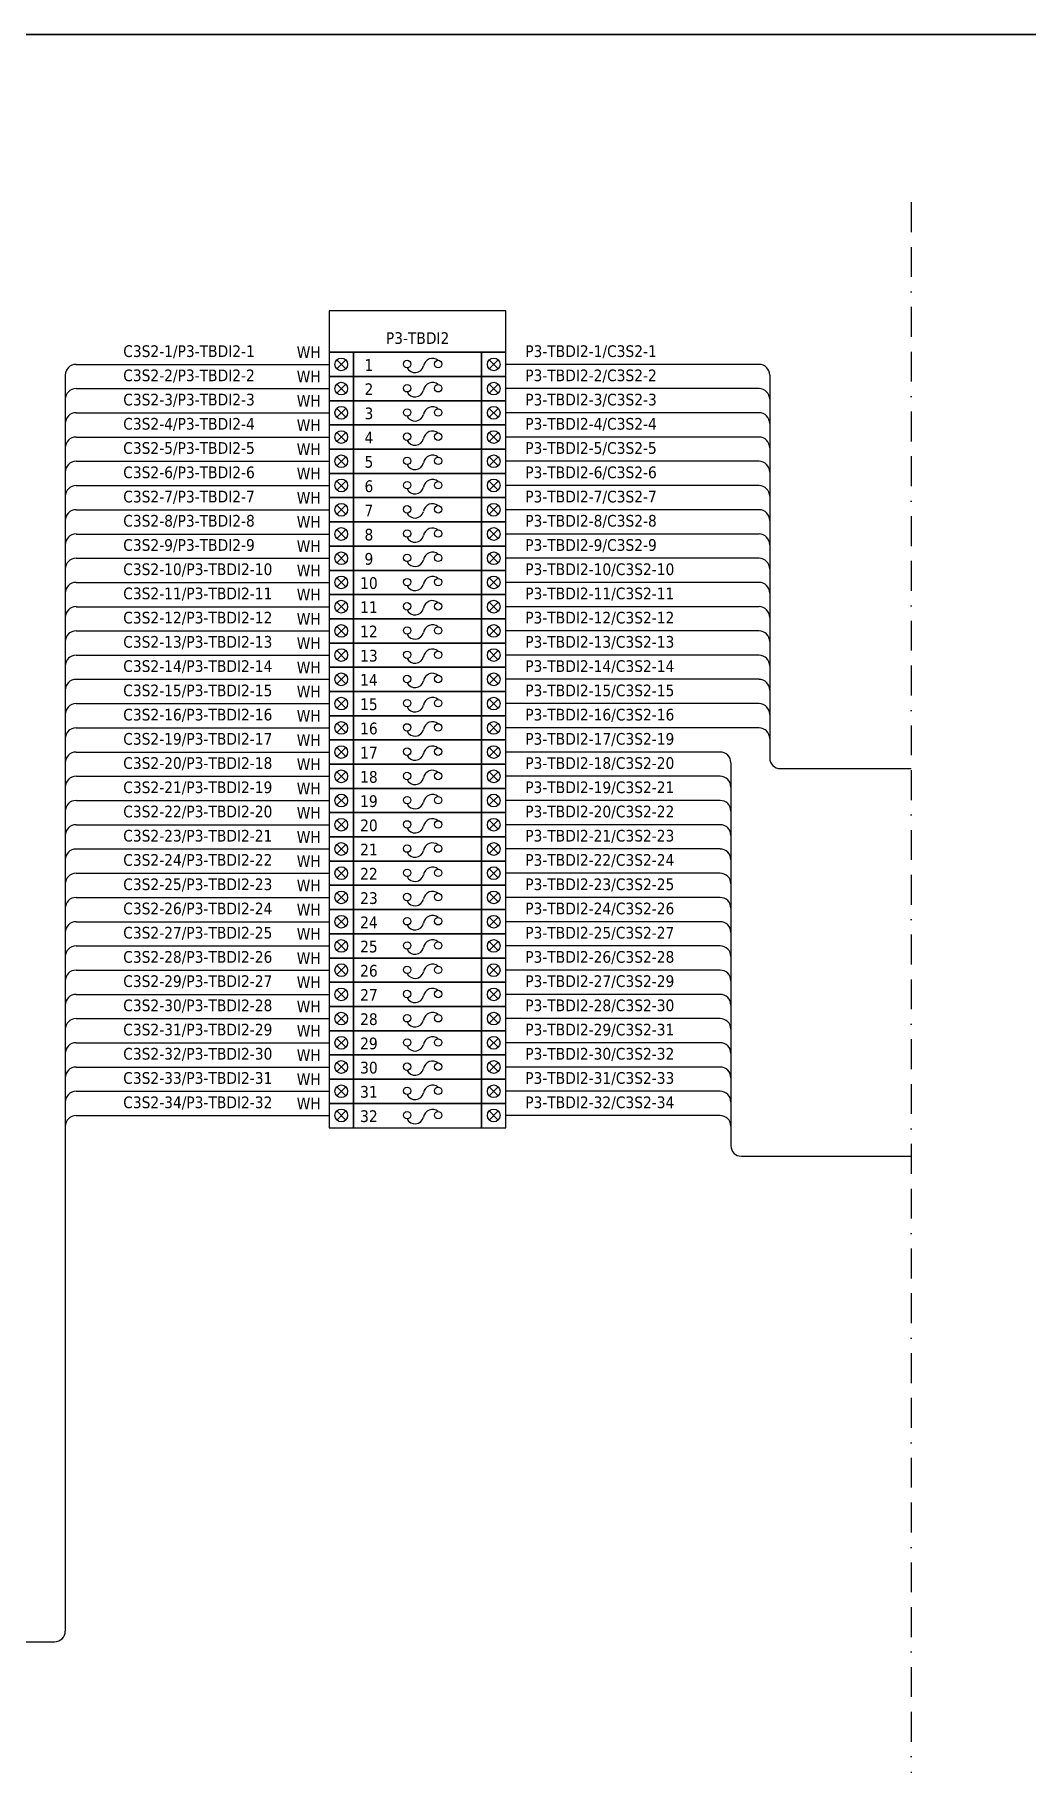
# Model space of a CAD drawing. Header units: millimetres. Extents: x 0 to 62600, y 0 to 14837.
# Drawn here: x 9759 to 10604, y 7241 to 8713 of the extents above; entities that cross this region are included whole.
import ezdxf
from ezdxf.enums import TextEntityAlignment as Align

# ---------------------------------------------------------------- set-up
doc = ezdxf.new("R2010")
doc.units = ezdxf.units.MM
doc.linetypes.add('BORDERX2', pattern=[88.9, 25.4, -12.7, 25.4, -12.7, 0, -12.7])
doc.layers.add('HELPPOINT', color=7, linetype='Continuous')
doc.layers.add('x01001-FrameArea', color=2, linetype='BORDERX2')
doc.layers.add('IE-WIRE', color=7, linetype='Continuous', lineweight=25)
doc.layers.add('power', color=7, linetype='Continuous', lineweight=25)
doc.styles.add('Tahoma', font='')
doc.styles.get('Tahoma').set_extended_font_data('Tahoma')

msp = doc.modelspace()

# ---------------------------------------------------------------- linework, layer by layer
at = {"color": 1, "ltscale": 25.4}
for p, q in [((10023.8, 8436), (10016.2, 8428.3)), ((10016.2, 8436), (10023.8, 8428.3)), ((10145.9, 8436), (10153.6, 8428.3)), ((10153.6, 8436), (10145.9, 8428.3)), ((10023.8, 8415.3), (10016.2, 8407.7)), ((10016.2, 8415.3), (10023.8, 8407.7)), ((10145.9, 8415.3), (10153.6, 8407.7)), ((10153.6, 8415.3), (10145.9, 8407.7)), ((10023.8, 8394.7), (10016.2, 8387.1)), ((10016.2, 8394.7), (10023.8, 8387.1)), ((10145.9, 8394.7), (10153.6, 8387.1)), ((10153.6, 8394.7), (10145.9, 8387.1)), ((10023.8, 8374.1), (10016.2, 8366.4)), ((10016.2, 8374.1), (10023.8, 8366.4)), ((10145.9, 8374.1), (10153.6, 8366.4)), ((10153.6, 8374.1), (10145.9, 8366.4)), ((10023.8, 8353.5), (10016.2, 8345.8)), ((10016.2, 8353.5), (10023.8, 8345.8)), ((10145.9, 8353.5), (10153.6, 8345.8)), ((10153.6, 8353.5), (10145.9, 8345.8)), ((10023.8, 8332.9), (10016.2, 8325.2)), ((10016.2, 8332.9), (10023.8, 8325.2)), ((10145.9, 8332.9), (10153.6, 8325.2)), ((10153.6, 8332.9), (10145.9, 8325.2)), ((10023.8, 8312.3), (10016.2, 8304.6)), ((10016.2, 8312.3), (10023.8, 8304.6)), ((10145.9, 8312.3), (10153.6, 8304.6)), ((10153.6, 8312.3), (10145.9, 8304.6)), ((10023.8, 8291.7), (10016.2, 8284)), ((10016.2, 8291.7), (10023.8, 8284)), ((10145.9, 8291.7), (10153.6, 8284)), ((10153.6, 8291.7), (10145.9, 8284)), ((10023.8, 8271.1), (10016.2, 8263.4)), ((10016.2, 8271.1), (10023.8, 8263.4)), ((10145.9, 8271.1), (10153.6, 8263.4)), ((10153.6, 8271.1), (10145.9, 8263.4)), ((10023.8, 8250.4), (10016.2, 8242.8)), ((10016.2, 8250.4), (10023.8, 8242.8)), ((10145.9, 8250.4), (10153.6, 8242.8)), ((10153.6, 8250.4), (10145.9, 8242.8)), ((10023.8, 8229.8), (10016.2, 8222.2)), ((10016.2, 8229.8), (10023.8, 8222.2)), ((10145.9, 8229.8), (10153.6, 8222.2)), ((10153.6, 8229.8), (10145.9, 8222.2)), ((10023.8, 8209.2), (10016.2, 8201.6)), ((10016.2, 8209.2), (10023.8, 8201.6)), ((10145.9, 8209.2), (10153.6, 8201.6)), ((10153.6, 8209.2), (10145.9, 8201.6)), ((10023.8, 8188.6), (10016.2, 8180.9)), ((10016.2, 8188.6), (10023.8, 8180.9)), ((10145.9, 8188.6), (10153.6, 8180.9)), ((10153.6, 8188.6), (10145.9, 8180.9)), ((10023.8, 8168), (10016.2, 8160.3)), ((10016.2, 8168), (10023.8, 8160.3)), ((10145.9, 8168), (10153.6, 8160.3)), ((10153.6, 8168), (10145.9, 8160.3)), ((10023.8, 8147.4), (10016.2, 8139.7)), ((10016.2, 8147.4), (10023.8, 8139.7)), ((10145.9, 8147.4), (10153.6, 8139.7)), ((10153.6, 8147.4), (10145.9, 8139.7)), ((10023.8, 8126.8), (10016.2, 8119.1)), ((10016.2, 8126.8), (10023.8, 8119.1)), ((10145.9, 8126.8), (10153.6, 8119.1)), ((10153.6, 8126.8), (10145.9, 8119.1)), ((10023.8, 8106.2), (10016.2, 8098.5)), ((10016.2, 8106.2), (10023.8, 8098.5)), ((10145.9, 8106.2), (10153.6, 8098.5)), ((10153.6, 8106.2), (10145.9, 8098.5)), ((10023.8, 8085.6), (10016.2, 8077.9)), ((10016.2, 8085.6), (10023.8, 8077.9)), ((10145.9, 8085.6), (10153.6, 8077.9)), ((10153.6, 8085.6), (10145.9, 8077.9)), ((10023.8, 8064.9), (10016.2, 8057.3)), ((10016.2, 8064.9), (10023.8, 8057.3)), ((10145.9, 8064.9), (10153.6, 8057.3)), ((10153.6, 8064.9), (10145.9, 8057.3)), ((10023.8, 8044.3), (10016.2, 8036.7)), ((10016.2, 8044.3), (10023.8, 8036.7)), ((10145.9, 8044.3), (10153.6, 8036.7)), ((10153.6, 8044.3), (10145.9, 8036.7)), ((10023.8, 8023.7), (10016.2, 8016)), ((10016.2, 8023.7), (10023.8, 8016)), ((10145.9, 8023.7), (10153.6, 8016)), ((10153.6, 8023.7), (10145.9, 8016)), ((10023.8, 8003.1), (10016.2, 7995.4)), ((10016.2, 8003.1), (10023.8, 7995.4)), ((10145.9, 8003.1), (10153.6, 7995.4)), ((10153.6, 8003.1), (10145.9, 7995.4)), ((10023.8, 7982.5), (10016.2, 7974.8)), ((10016.2, 7982.5), (10023.8, 7974.8)), ((10145.9, 7982.5), (10153.6, 7974.8)), ((10153.6, 7982.5), (10145.9, 7974.8)), ((10023.8, 7961.9), (10016.2, 7954.2)), ((10016.2, 7961.9), (10023.8, 7954.2)), ((10145.9, 7961.9), (10153.6, 7954.2)), ((10153.6, 7961.9), (10145.9, 7954.2)), ((10023.8, 7941.3), (10016.2, 7933.6)), ((10016.2, 7941.3), (10023.8, 7933.6)), ((10145.9, 7941.3), (10153.6, 7933.6)), ((10153.6, 7941.3), (10145.9, 7933.6)), ((10023.8, 7920.7), (10016.2, 7913)), ((10016.2, 7920.7), (10023.8, 7913)), ((10145.9, 7920.7), (10153.6, 7913)), ((10153.6, 7920.7), (10145.9, 7913)), ((10023.8, 7900), (10016.2, 7892.4)), ((10016.2, 7900), (10023.8, 7892.4)), ((10145.9, 7900), (10153.6, 7892.4)), ((10153.6, 7900), (10145.9, 7892.4)), ((10023.8, 7879.4), (10016.2, 7871.8)), ((10016.2, 7879.4), (10023.8, 7871.8)), ((10145.9, 7879.4), (10153.6, 7871.8)), ((10153.6, 7879.4), (10145.9, 7871.8)), ((10023.8, 7858.8), (10016.2, 7851.2)), ((10016.2, 7858.8), (10023.8, 7851.2)), ((10145.9, 7858.8), (10153.6, 7851.2)), ((10153.6, 7858.8), (10145.9, 7851.2)), ((10023.8, 7838.2), (10016.2, 7830.5)), ((10016.2, 7838.2), (10023.8, 7830.5)), ((10145.9, 7838.2), (10153.6, 7830.5)), ((10153.6, 7838.2), (10145.9, 7830.5)), ((10023.8, 7817.6), (10016.2, 7809.9)), ((10016.2, 7817.6), (10023.8, 7809.9)), ((10145.9, 7817.6), (10153.6, 7809.9)), ((10153.6, 7817.6), (10145.9, 7809.9)), ((10023.8, 7797), (10016.2, 7789.3)), ((10016.2, 7797), (10023.8, 7789.3)), ((10145.9, 7797), (10153.6, 7789.3)), ((10153.6, 7797), (10145.9, 7789.3))]:
    msp.add_line(p, q, dxfattribs=at)
at = {"color": 4, "ltscale": 25.4}
msp.add_lwpolyline([(10009.7, 8442.4), (10160, 8442.4), (10160, 8477.6), (10009.7, 8477.6)], close=True, dxfattribs=at)
at = {"color": 1, "ltscale": 25.4}
for points in [[(10009.7, 8421.8), (10030.3, 8421.8), (10030.3, 8442.4), (10009.7, 8442.4)], [(10030.3, 8421.8), (10139.4, 8421.8), (10139.4, 8442.4), (10030.3, 8442.4)], [(10139.4, 8421.8), (10160, 8421.8), (10160, 8442.4), (10139.4, 8442.4)], [(10009.7, 8401.2), (10030.3, 8401.2), (10030.3, 8421.8), (10009.7, 8421.8)], [(10030.3, 8401.2), (10139.4, 8401.2), (10139.4, 8421.8), (10030.3, 8421.8)], [(10139.4, 8401.2), (10160, 8401.2), (10160, 8421.8), (10139.4, 8421.8)], [(10009.7, 8380.6), (10030.3, 8380.6), (10030.3, 8401.2), (10009.7, 8401.2)], [(10030.3, 8380.6), (10139.4, 8380.6), (10139.4, 8401.2), (10030.3, 8401.2)], [(10139.4, 8380.6), (10160, 8380.6), (10160, 8401.2), (10139.4, 8401.2)], [(10009.7, 8360), (10030.3, 8360), (10030.3, 8380.6), (10009.7, 8380.6)], [(10030.3, 8360), (10139.4, 8360), (10139.4, 8380.6), (10030.3, 8380.6)], [(10139.4, 8360), (10160, 8360), (10160, 8380.6), (10139.4, 8380.6)], [(10009.7, 8339.4), (10030.3, 8339.4), (10030.3, 8360), (10009.7, 8360)], [(10030.3, 8339.4), (10139.4, 8339.4), (10139.4, 8360), (10030.3, 8360)], [(10139.4, 8339.4), (10160, 8339.4), (10160, 8360), (10139.4, 8360)], [(10009.7, 8318.8), (10030.3, 8318.8), (10030.3, 8339.4), (10009.7, 8339.4)], [(10030.3, 8318.8), (10139.4, 8318.8), (10139.4, 8339.4), (10030.3, 8339.4)], [(10139.4, 8318.8), (10160, 8318.8), (10160, 8339.4), (10139.4, 8339.4)], [(10009.7, 8298.1), (10030.3, 8298.1), (10030.3, 8318.8), (10009.7, 8318.8)], [(10030.3, 8298.1), (10139.4, 8298.1), (10139.4, 8318.8), (10030.3, 8318.8)], [(10139.4, 8298.1), (10160, 8298.1), (10160, 8318.8), (10139.4, 8318.8)], [(10009.7, 8277.5), (10030.3, 8277.5), (10030.3, 8298.1), (10009.7, 8298.1)], [(10030.3, 8277.5), (10139.4, 8277.5), (10139.4, 8298.1), (10030.3, 8298.1)], [(10139.4, 8277.5), (10160, 8277.5), (10160, 8298.1), (10139.4, 8298.1)], [(10009.7, 8256.9), (10030.3, 8256.9), (10030.3, 8277.5), (10009.7, 8277.5)], [(10030.3, 8256.9), (10139.4, 8256.9), (10139.4, 8277.5), (10030.3, 8277.5)], [(10139.4, 8256.9), (10160, 8256.9), (10160, 8277.5), (10139.4, 8277.5)], [(10009.7, 8236.3), (10030.3, 8236.3), (10030.3, 8256.9), (10009.7, 8256.9)], [(10030.3, 8236.3), (10139.4, 8236.3), (10139.4, 8256.9), (10030.3, 8256.9)], [(10139.4, 8236.3), (10160, 8236.3), (10160, 8256.9), (10139.4, 8256.9)], [(10009.7, 8215.7), (10030.3, 8215.7), (10030.3, 8236.3), (10009.7, 8236.3)], [(10030.3, 8215.7), (10139.4, 8215.7), (10139.4, 8236.3), (10030.3, 8236.3)], [(10139.4, 8215.7), (10160, 8215.7), (10160, 8236.3), (10139.4, 8236.3)], [(10009.7, 8195.1), (10030.3, 8195.1), (10030.3, 8215.7), (10009.7, 8215.7)], [(10030.3, 8195.1), (10139.4, 8195.1), (10139.4, 8215.7), (10030.3, 8215.7)], [(10139.4, 8195.1), (10160, 8195.1), (10160, 8215.7), (10139.4, 8215.7)], [(10009.7, 8174.5), (10030.3, 8174.5), (10030.3, 8195.1), (10009.7, 8195.1)], [(10030.3, 8174.5), (10139.4, 8174.5), (10139.4, 8195.1), (10030.3, 8195.1)], [(10139.4, 8174.5), (10160, 8174.5), (10160, 8195.1), (10139.4, 8195.1)], [(10009.7, 8153.9), (10030.3, 8153.9), (10030.3, 8174.5), (10009.7, 8174.5)], [(10030.3, 8153.9), (10139.4, 8153.9), (10139.4, 8174.5), (10030.3, 8174.5)], [(10139.4, 8153.9), (10160, 8153.9), (10160, 8174.5), (10139.4, 8174.5)], [(10009.7, 8133.2), (10030.3, 8133.2), (10030.3, 8153.9), (10009.7, 8153.9)], [(10030.3, 8133.2), (10139.4, 8133.2), (10139.4, 8153.9), (10030.3, 8153.9)], [(10139.4, 8133.2), (10160, 8133.2), (10160, 8153.9), (10139.4, 8153.9)], [(10009.7, 8112.6), (10030.3, 8112.6), (10030.3, 8133.2), (10009.7, 8133.2)], [(10030.3, 8112.6), (10139.4, 8112.6), (10139.4, 8133.2), (10030.3, 8133.2)], [(10139.4, 8112.6), (10160, 8112.6), (10160, 8133.2), (10139.4, 8133.2)], [(10009.7, 8092), (10030.3, 8092), (10030.3, 8112.6), (10009.7, 8112.6)], [(10030.3, 8092), (10139.4, 8092), (10139.4, 8112.6), (10030.3, 8112.6)], [(10139.4, 8092), (10160, 8092), (10160, 8112.6), (10139.4, 8112.6)], [(10009.7, 8071.4), (10030.3, 8071.4), (10030.3, 8092), (10009.7, 8092)], [(10030.3, 8071.4), (10139.4, 8071.4), (10139.4, 8092), (10030.3, 8092)], [(10139.4, 8071.4), (10160, 8071.4), (10160, 8092), (10139.4, 8092)], [(10009.7, 8050.8), (10030.3, 8050.8), (10030.3, 8071.4), (10009.7, 8071.4)], [(10030.3, 8050.8), (10139.4, 8050.8), (10139.4, 8071.4), (10030.3, 8071.4)], [(10139.4, 8050.8), (10160, 8050.8), (10160, 8071.4), (10139.4, 8071.4)], [(10009.7, 8030.2), (10030.3, 8030.2), (10030.3, 8050.8), (10009.7, 8050.8)], [(10030.3, 8030.2), (10139.4, 8030.2), (10139.4, 8050.8), (10030.3, 8050.8)], [(10139.4, 8030.2), (10160, 8030.2), (10160, 8050.8), (10139.4, 8050.8)], [(10009.7, 8009.6), (10030.3, 8009.6), (10030.3, 8030.2), (10009.7, 8030.2)], [(10030.3, 8009.6), (10139.4, 8009.6), (10139.4, 8030.2), (10030.3, 8030.2)], [(10139.4, 8009.6), (10160, 8009.6), (10160, 8030.2), (10139.4, 8030.2)], [(10009.7, 7989), (10030.3, 7989), (10030.3, 8009.6), (10009.7, 8009.6)], [(10030.3, 7989), (10139.4, 7989), (10139.4, 8009.6), (10030.3, 8009.6)], [(10139.4, 7989), (10160, 7989), (10160, 8009.6), (10139.4, 8009.6)], [(10009.7, 7968.4), (10030.3, 7968.4), (10030.3, 7989), (10009.7, 7989)], [(10030.3, 7968.4), (10139.4, 7968.4), (10139.4, 7989), (10030.3, 7989)], [(10139.4, 7968.4), (10160, 7968.4), (10160, 7989), (10139.4, 7989)], [(10009.7, 7947.7), (10030.3, 7947.7), (10030.3, 7968.4), (10009.7, 7968.4)], [(10030.3, 7947.7), (10139.4, 7947.7), (10139.4, 7968.4), (10030.3, 7968.4)], [(10139.4, 7947.7), (10160, 7947.7), (10160, 7968.4), (10139.4, 7968.4)], [(10009.7, 7927.1), (10030.3, 7927.1), (10030.3, 7947.7), (10009.7, 7947.7)], [(10030.3, 7927.1), (10139.4, 7927.1), (10139.4, 7947.7), (10030.3, 7947.7)], [(10139.4, 7927.1), (10160, 7927.1), (10160, 7947.7), (10139.4, 7947.7)], [(10009.7, 7906.5), (10030.3, 7906.5), (10030.3, 7927.1), (10009.7, 7927.1)], [(10030.3, 7906.5), (10139.4, 7906.5), (10139.4, 7927.1), (10030.3, 7927.1)], [(10139.4, 7906.5), (10160, 7906.5), (10160, 7927.1), (10139.4, 7927.1)], [(10009.7, 7885.9), (10030.3, 7885.9), (10030.3, 7906.5), (10009.7, 7906.5)], [(10030.3, 7885.9), (10139.4, 7885.9), (10139.4, 7906.5), (10030.3, 7906.5)], [(10139.4, 7885.9), (10160, 7885.9), (10160, 7906.5), (10139.4, 7906.5)], [(10009.7, 7865.3), (10030.3, 7865.3), (10030.3, 7885.9), (10009.7, 7885.9)], [(10030.3, 7865.3), (10139.4, 7865.3), (10139.4, 7885.9), (10030.3, 7885.9)], [(10139.4, 7865.3), (10160, 7865.3), (10160, 7885.9), (10139.4, 7885.9)], [(10009.7, 7844.7), (10030.3, 7844.7), (10030.3, 7865.3), (10009.7, 7865.3)], [(10030.3, 7844.7), (10139.4, 7844.7), (10139.4, 7865.3), (10030.3, 7865.3)], [(10139.4, 7844.7), (10160, 7844.7), (10160, 7865.3), (10139.4, 7865.3)], [(10009.7, 7824.1), (10030.3, 7824.1), (10030.3, 7844.7), (10009.7, 7844.7)], [(10030.3, 7824.1), (10139.4, 7824.1), (10139.4, 7844.7), (10030.3, 7844.7)], [(10139.4, 7824.1), (10160, 7824.1), (10160, 7844.7), (10139.4, 7844.7)], [(10009.7, 7803.5), (10030.3, 7803.5), (10030.3, 7824.1), (10009.7, 7824.1)], [(10030.3, 7803.5), (10139.4, 7803.5), (10139.4, 7824.1), (10030.3, 7824.1)], [(10139.4, 7803.5), (10160, 7803.5), (10160, 7824.1), (10139.4, 7824.1)], [(10009.7, 7782.8), (10030.3, 7782.8), (10030.3, 7803.5), (10009.7, 7803.5)], [(10030.3, 7782.8), (10139.4, 7782.8), (10139.4, 7803.5), (10030.3, 7803.5)], [(10139.4, 7782.8), (10160, 7782.8), (10160, 7803.5), (10139.4, 7803.5)]]:
    msp.add_lwpolyline(points, close=True, dxfattribs=at)
for centre in [(10020, 8432.1), (10149.7, 8432.1), (10020, 8411.5), (10149.7, 8411.5), (10020, 8390.9), (10149.7, 8390.9), (10020, 8370.3), (10149.7, 8370.3), (10020, 8349.7), (10149.7, 8349.7), (10020, 8329.1), (10149.7, 8329.1), (10020, 8308.4), (10149.7, 8308.4), (10020, 8287.8), (10149.7, 8287.8), (10020, 8267.2), (10149.7, 8267.2), (10020, 8246.6), (10149.7, 8246.6), (10020, 8226), (10149.7, 8226), (10020, 8205.4), (10149.7, 8205.4), (10020, 8184.8), (10149.7, 8184.8), (10020, 8164.2), (10149.7, 8164.2), (10020, 8143.6), (10149.7, 8143.6), (10020, 8122.9), (10149.7, 8122.9), (10020, 8102.3), (10149.7, 8102.3), (10020, 8081.7), (10149.7, 8081.7), (10020, 8061.1), (10149.7, 8061.1), (10020, 8040.5), (10149.7, 8040.5), (10020, 8019.9), (10149.7, 8019.9), (10020, 7999.3), (10149.7, 7999.3), (10020, 7978.7), (10149.7, 7978.7), (10020, 7958), (10149.7, 7958), (10020, 7937.4), (10149.7, 7937.4), (10020, 7916.8), (10149.7, 7916.8), (10020, 7896.2), (10149.7, 7896.2), (10020, 7875.6), (10149.7, 7875.6), (10020, 7855), (10149.7, 7855), (10020, 7834.4), (10149.7, 7834.4), (10020, 7813.8), (10149.7, 7813.8), (10020, 7793.2), (10149.7, 7793.2)]:
    msp.add_circle(centre, 5.42, dxfattribs=at)
at = {"layer": 'HELPPOINT', "color": 4, "lineweight": 35}
msp.add_line((8386.6, 8712.6), (12279.9, 8712.6), dxfattribs=at)
msp.add_line((8386.6, 8712.6), (12279.9, 8712.6), dxfattribs=at)
at = {"layer": 'IE-WIRE', "color": 4, "ltscale": 25.4}
for p, q in [((9794.3, 8432.1), (10009.7, 8432.1)), ((10375.4, 8432.1), (10160, 8432.1)), ((9785.2, 8423), (9785.2, 7354.6)), ((10384.5, 8423), (10384.5, 8097.2)), ((9794.3, 8411.5), (10009.7, 8411.5)), ((10375.4, 8411.5), (10160, 8411.5)), ((9794.3, 8390.9), (10009.7, 8390.9)), ((10375.4, 8390.9), (10160, 8390.9)), ((9794.3, 8370.3), (10009.7, 8370.3)), ((10375.4, 8370.3), (10160, 8370.3)), ((9794.3, 8349.7), (10009.7, 8349.7)), ((10375.4, 8349.7), (10160, 8349.7)), ((9794.3, 8329.1), (10009.7, 8329.1)), ((10375.4, 8329.1), (10160, 8329.1)), ((9794.3, 8308.4), (10009.7, 8308.4)), ((10375.4, 8308.4), (10160, 8308.4)), ((9794.3, 8287.8), (10009.7, 8287.8)), ((10375.4, 8287.8), (10160, 8287.8)), ((9794.3, 8267.2), (10009.7, 8267.2)), ((10375.4, 8267.2), (10160, 8267.2)), ((9794.3, 8246.6), (10009.7, 8246.6)), ((10375.4, 8246.6), (10160, 8246.6)), ((9794.3, 8226), (10009.7, 8226)), ((10375.4, 8226), (10160, 8226)), ((9794.3, 8205.4), (10009.7, 8205.4)), ((10375.4, 8205.4), (10160, 8205.4)), ((9794.3, 8184.8), (10009.7, 8184.8)), ((10375.4, 8184.8), (10160, 8184.8)), ((9794.3, 8164.2), (10009.7, 8164.2)), ((10375.4, 8164.2), (10160, 8164.2)), ((9794.3, 8143.6), (10009.7, 8143.6)), ((10375.4, 8143.6), (10160, 8143.6)), ((9794.3, 8122.9), (10009.7, 8122.9)), ((10375.4, 8122.9), (10160, 8122.9)), ((9794.3, 8102.3), (10009.7, 8102.3)), ((10342.3, 8102.3), (10160, 8102.3)), ((10351.4, 8093.2), (10351.4, 7767.5)), ((9794.3, 8081.7), (10009.7, 8081.7)), ((10342.3, 8081.7), (10160, 8081.7)), ((9794.3, 8061.1), (10009.7, 8061.1)), ((10342.3, 8061.1), (10160, 8061.1)), ((9794.3, 8040.5), (10009.7, 8040.5)), ((10342.3, 8040.5), (10160, 8040.5)), ((9794.3, 8019.9), (10009.7, 8019.9)), ((10342.3, 8019.9), (10160, 8019.9)), ((9794.3, 7999.3), (10009.7, 7999.3)), ((10342.3, 7999.3), (10160, 7999.3)), ((9794.3, 7978.7), (10009.7, 7978.7)), ((10342.3, 7978.7), (10160, 7978.7)), ((9794.3, 7958), (10009.7, 7958)), ((10342.3, 7958), (10160, 7958)), ((9794.3, 7937.4), (10009.7, 7937.4)), ((10342.3, 7937.4), (10160, 7937.4)), ((9794.3, 7916.8), (10009.7, 7916.8)), ((10342.3, 7916.8), (10160, 7916.8)), ((9794.3, 7896.2), (10009.7, 7896.2)), ((10342.3, 7896.2), (10160, 7896.2)), ((9794.3, 7875.6), (10009.7, 7875.6)), ((10342.3, 7875.6), (10160, 7875.6)), ((9794.3, 7855), (10009.7, 7855)), ((10342.3, 7855), (10160, 7855)), ((9794.3, 7834.4), (10009.7, 7834.4)), ((10342.3, 7834.4), (10160, 7834.4)), ((9794.3, 7813.8), (10009.7, 7813.8)), ((10342.3, 7813.8), (10160, 7813.8)), ((9794.3, 7793.2), (10009.7, 7793.2)), ((10342.3, 7793.2), (10160, 7793.2))]:
    msp.add_line(p, q, dxfattribs=at)
at = {"layer": 'IE-WIRE', "color": 4}
for p, q in [((10393.5, 8088.3), (10504.8, 8088.3)), ((10360.4, 7758.5), (10504.8, 7758.5)), ((8734.7, 7345.4), (9776, 7345.4))]:
    msp.add_line(p, q, dxfattribs=at)
at = {"layer": 'IE-WIRE', "color": 4, "ltscale": 25.4}
for centre, start, end in [((9794.3, 8423), 90, 180), ((10375.4, 8423), 0, 90), ((9794.3, 8402.4), 90, 180), ((10375.4, 8402.4), 0, 90), ((9794.3, 8381.8), 90, 180), ((10375.4, 8381.8), 0, 90), ((9794.3, 8361.1), 90, 180), ((10375.4, 8361.1), 0, 90), ((9794.3, 8340.5), 90, 180), ((10375.4, 8340.5), 0, 90), ((9794.3, 8319.9), 90, 180), ((10375.4, 8319.9), 0, 90), ((9794.3, 8299.3), 90, 180), ((10375.4, 8299.3), 0, 90), ((9794.3, 8278.7), 90, 180), ((10375.4, 8278.7), 0, 90), ((9794.3, 8258.1), 90, 180), ((10375.4, 8258.1), 0, 90), ((9794.3, 8237.5), 90, 180), ((10375.4, 8237.5), 0, 90), ((9794.3, 8216.9), 90, 180), ((10375.4, 8216.9), 0, 90), ((9794.3, 8196.3), 90, 180), ((10375.4, 8196.3), 0, 90), ((9794.3, 8175.6), 90, 180), ((10375.4, 8175.6), 0, 90), ((9794.3, 8155), 90, 180), ((10375.4, 8155), 0, 90), ((9794.3, 8134.4), 90, 180), ((10375.4, 8134.4), 0, 90), ((9794.3, 8113.8), 90, 180), ((10375.4, 8113.8), 0, 90), ((9794.3, 8093.2), 90, 180), ((10342.3, 8093.2), 0, 90), ((9794.3, 8072.6), 90, 180), ((10342.3, 8072.6), 0, 90), ((9794.3, 8052), 90, 180), ((10342.3, 8052), 0, 90), ((9794.3, 8031.4), 90, 180), ((10342.3, 8031.4), 0, 90), ((9794.3, 8010.7), 90, 180), ((10342.3, 8010.7), 0, 90), ((9794.3, 7990.1), 90, 180), ((10342.3, 7990.1), 0, 90), ((9794.3, 7969.5), 90, 180), ((10342.3, 7969.5), 0, 90), ((9794.3, 7948.9), 90, 180), ((10342.3, 7948.9), 0, 90), ((9794.3, 7928.3), 90, 180), ((10342.3, 7928.3), 0, 90), ((9794.3, 7907.7), 90, 180), ((10342.3, 7907.7), 0, 90), ((9794.3, 7887.1), 90, 180), ((10342.3, 7887.1), 0, 90), ((9794.3, 7866.5), 90, 180), ((10342.3, 7866.5), 0, 90), ((9794.3, 7845.9), 90, 180), ((10342.3, 7845.9), 0, 90), ((9794.3, 7825.2), 90, 180), ((10342.3, 7825.2), 0, 90), ((9794.3, 7804.6), 90, 180), ((10342.3, 7804.6), 0, 90), ((9794.3, 7784), 90, 180), ((10342.3, 7784), 0, 90)]:
    msp.add_arc(centre, 9.14, start, end, dxfattribs=at)
at = {"layer": 'IE-WIRE', "color": 4}
for centre, radius, start, end in [((10393.5, 8097.2), 8.96, 180, 270), ((10360.4, 7767.5), 8.96, 180, 270), ((9776, 7354.6), 9.14, 270, 0)]:
    msp.add_arc(centre, radius, start, end, dxfattribs=at)
at = {"layer": 'power', "color": 1, "ltscale": 25.4}
for centre in [(10076, 8432.4), (10102.4, 8432.4), (10076, 8411.8), (10102.4, 8411.8), (10076, 8391.2), (10102.4, 8391.2), (10076, 8370.6), (10102.4, 8370.6), (10076, 8350), (10102.4, 8350), (10076, 8329.4), (10102.4, 8329.4), (10076, 8308.8), (10102.4, 8308.8), (10076, 8288.2), (10102.4, 8288.2), (10076, 8267.5), (10102.4, 8267.5), (10076, 8246.9), (10102.4, 8246.9), (10076, 8226.3), (10102.4, 8226.3), (10076, 8205.7), (10102.4, 8205.7), (10076, 8185.1), (10102.4, 8185.1), (10076, 8164.5), (10102.4, 8164.5), (10076, 8143.9), (10102.4, 8143.9), (10076, 8123.3), (10102.4, 8123.3), (10076, 8102.7), (10102.4, 8102.7), (10076, 8082), (10102.4, 8082), (10076, 8061.4), (10102.4, 8061.4), (10076, 8040.8), (10102.4, 8040.8), (10076, 8020.2), (10102.4, 8020.2), (10076, 7999.6), (10102.4, 7999.6), (10076, 7979), (10102.4, 7979), (10076, 7958.4), (10102.4, 7958.4), (10076, 7937.8), (10102.4, 7937.8), (10076, 7917.1), (10102.4, 7917.1), (10076, 7896.5), (10102.4, 7896.5), (10076, 7875.9), (10102.4, 7875.9), (10076, 7855.3), (10102.4, 7855.3), (10076, 7834.7), (10102.4, 7834.7), (10076, 7814.1), (10102.4, 7814.1), (10076, 7793.5), (10102.4, 7793.5)]:
    msp.add_circle(centre, 3.16, dxfattribs=at)
for centre, radius, start, end in [((10097.6, 8429.6), 7.66, 51.1309, 171.3254), ((10082.7, 8432.6), 7.52, 206.1634, 346.0383), ((10082.7, 8412), 7.52, 206.1634, 346.0383), ((10097.6, 8409), 7.66, 51.1309, 171.3254), ((10082.7, 8391.4), 7.52, 206.1634, 346.0383), ((10097.6, 8388.4), 7.66, 51.1309, 171.3254), ((10097.6, 8367.8), 7.66, 51.1309, 171.3254), ((10082.7, 8370.8), 7.52, 206.1634, 346.0383), ((10082.7, 8350.2), 7.52, 206.1634, 346.0383), ((10097.6, 8347.2), 7.66, 51.1309, 171.3254), ((10097.6, 8326.6), 7.66, 51.1309, 171.3254), ((10082.7, 8329.5), 7.52, 206.1634, 346.0383), ((10082.7, 8308.9), 7.52, 206.1634, 346.0383), ((10097.6, 8306), 7.66, 51.1309, 171.3254), ((10082.7, 8288.3), 7.52, 206.1634, 346.0383), ((10097.6, 8285.3), 7.66, 51.1309, 171.3254), ((10097.6, 8264.7), 7.66, 51.1309, 171.3254), ((10082.7, 8267.7), 7.52, 206.1634, 346.0383), ((10082.7, 8247.1), 7.52, 206.1634, 346.0383), ((10097.6, 8244.1), 7.66, 51.1309, 171.3254), ((10097.6, 8223.5), 7.66, 51.1309, 171.3254), ((10082.7, 8226.5), 7.52, 206.1634, 346.0383), ((10082.7, 8205.9), 7.52, 206.1634, 346.0383), ((10097.6, 8202.9), 7.66, 51.1309, 171.3254), ((10082.7, 8185.3), 7.52, 206.1634, 346.0383), ((10097.6, 8182.3), 7.66, 51.1309, 171.3254), ((10097.6, 8161.7), 7.66, 51.1309, 171.3254), ((10082.7, 8164.6), 7.52, 206.1634, 346.0383), ((10082.7, 8144), 7.52, 206.1634, 346.0383), ((10097.6, 8141.1), 7.66, 51.1309, 171.3254), ((10097.6, 8120.5), 7.66, 51.1309, 171.3254), ((10082.7, 8123.4), 7.52, 206.1634, 346.0383), ((10082.7, 8102.8), 7.52, 206.1634, 346.0383), ((10097.6, 8099.8), 7.66, 51.1309, 171.3254), ((10082.7, 8082.2), 7.52, 206.1634, 346.0383), ((10097.6, 8079.2), 7.66, 51.1309, 171.3254), ((10097.6, 8058.6), 7.66, 51.1309, 171.3254), ((10082.7, 8061.6), 7.52, 206.1634, 346.0383), ((10082.7, 8041), 7.52, 206.1634, 346.0383), ((10097.6, 8038), 7.66, 51.1309, 171.3254), ((10097.6, 8017.4), 7.66, 51.1309, 171.3254), ((10082.7, 8020.4), 7.52, 206.1634, 346.0383), ((10082.7, 7999.8), 7.52, 206.1634, 346.0383), ((10097.6, 7996.8), 7.66, 51.1309, 171.3254), ((10082.7, 7979.1), 7.52, 206.1634, 346.0383), ((10097.6, 7976.2), 7.66, 51.1309, 171.3254), ((10097.6, 7955.6), 7.66, 51.1309, 171.3254), ((10082.7, 7958.5), 7.52, 206.1634, 346.0383), ((10082.7, 7937.9), 7.52, 206.1634, 346.0383), ((10097.6, 7934.9), 7.66, 51.1309, 171.3254), ((10097.6, 7914.3), 7.66, 51.1309, 171.3254), ((10082.7, 7917.3), 7.52, 206.1634, 346.0383), ((10082.7, 7896.7), 7.52, 206.1634, 346.0383), ((10097.6, 7893.7), 7.66, 51.1309, 171.3254), ((10082.7, 7876.1), 7.52, 206.1634, 346.0383), ((10097.6, 7873.1), 7.66, 51.1309, 171.3254), ((10097.6, 7852.5), 7.66, 51.1309, 171.3254), ((10082.7, 7855.5), 7.52, 206.1634, 346.0383), ((10082.7, 7834.9), 7.52, 206.1634, 346.0383), ((10097.6, 7831.9), 7.66, 51.1309, 171.3254), ((10097.6, 7811.3), 7.66, 51.1309, 171.3254), ((10082.7, 7814.2), 7.52, 206.1634, 346.0383), ((10082.7, 7793.6), 7.52, 206.1634, 346.0383), ((10097.6, 7790.7), 7.66, 51.1309, 171.3254)]:
    msp.add_arc(centre, radius, start, end, dxfattribs=at)
at = {"layer": 'x01001-FrameArea'}
msp.add_line((10504.8, 8570), (10504.8, 6483.4), dxfattribs=at)

# ---------------------------------------------------------------- texts
at = {"color": 4, "style": 'Tahoma'}
for s, height, p in [('C3S2-1/P3-TBDI2-1', 9.949, (9834.5, 8438.4)), ('WH', 9.95, (9982.1, 8437.4)), ('P3-TBDI2-1/C3S2-1', 9.949, (10176.5, 8438.4)), ('C3S2-2/P3-TBDI2-2', 9.949, (9834.5, 8417.8)), ('WH', 9.95, (9982.1, 8416.8)), ('P3-TBDI2-2/C3S2-2', 9.949, (10176.5, 8417.8)), ('C3S2-3/P3-TBDI2-3', 9.949, (9834.5, 8397.2)), ('WH', 9.95, (9982.1, 8396.1)), ('P3-TBDI2-3/C3S2-3', 9.949, (10176.5, 8397.2)), ('C3S2-4/P3-TBDI2-4', 9.949, (9834.5, 8376.6)), ('WH', 9.95, (9982.1, 8375.5)), ('P3-TBDI2-4/C3S2-4', 9.949, (10176.5, 8376.6)), ('C3S2-5/P3-TBDI2-5', 9.949, (9834.5, 8356)), ('WH', 9.95, (9982.1, 8354.9)), ('P3-TBDI2-5/C3S2-5', 9.949, (10176.5, 8356)), ('C3S2-6/P3-TBDI2-6', 9.949, (9834.5, 8335.3)), ('WH', 9.95, (9982.1, 8334.3)), ('P3-TBDI2-6/C3S2-6', 9.949, (10176.5, 8335.3)), ('C3S2-7/P3-TBDI2-7', 9.949, (9834.5, 8314.7)), ('WH', 9.95, (9982.1, 8313.7)), ('P3-TBDI2-7/C3S2-7', 9.949, (10176.5, 8314.7)), ('C3S2-8/P3-TBDI2-8', 9.949, (9834.5, 8294.1)), ('WH', 9.95, (9982.1, 8293.1)), ('P3-TBDI2-8/C3S2-8', 9.949, (10176.5, 8294.1)), ('C3S2-9/P3-TBDI2-9', 9.949, (9834.5, 8273.5)), ('WH', 9.95, (9982.1, 8272.5)), ('P3-TBDI2-9/C3S2-9', 9.949, (10176.5, 8273.5)), ('C3S2-10/P3-TBDI2-10', 9.949, (9834.5, 8252.9)), ('WH', 9.95, (9982.1, 8251.9)), ('P3-TBDI2-10/C3S2-10', 9.949, (10176.5, 8252.9)), ('C3S2-11/P3-TBDI2-11', 9.949, (9834.5, 8232.3)), ('WH', 9.95, (9982.1, 8231.3)), ('P3-TBDI2-11/C3S2-11', 9.949, (10176.5, 8232.3)), ('C3S2-12/P3-TBDI2-12', 9.949, (9834.5, 8211.7)), ('WH', 9.95, (9982.1, 8210.6)), ('P3-TBDI2-12/C3S2-12', 9.949, (10176.5, 8211.7)), ('C3S2-13/P3-TBDI2-13', 9.949, (9834.5, 8191.1)), ('WH', 9.95, (9982.1, 8190)), ('P3-TBDI2-13/C3S2-13', 9.949, (10176.5, 8191.1)), ('C3S2-14/P3-TBDI2-14', 9.949, (9834.5, 8170.5)), ('WH', 9.95, (9982.1, 8169.4)), ('P3-TBDI2-14/C3S2-14', 9.949, (10176.5, 8170.5)), ('C3S2-15/P3-TBDI2-15', 9.949, (9834.5, 8149.8)), ('WH', 9.95, (9982.1, 8148.8)), ('P3-TBDI2-15/C3S2-15', 9.949, (10176.5, 8149.8)), ('C3S2-16/P3-TBDI2-16', 9.949, (9834.5, 8129.2)), ('WH', 9.95, (9982.1, 8128.2)), ('P3-TBDI2-16/C3S2-16', 9.949, (10176.5, 8129.2)), ('C3S2-19/P3-TBDI2-17', 9.949, (9834.5, 8108.6)), ('WH', 9.95, (9982.1, 8107.6)), ('P3-TBDI2-17/C3S2-19', 9.949, (10176.5, 8108.6)), ('C3S2-20/P3-TBDI2-18', 9.949, (9834.5, 8088)), ('WH', 9.95, (9982.1, 8087)), ('P3-TBDI2-18/C3S2-20', 9.949, (10176.5, 8088)), ('C3S2-21/P3-TBDI2-19', 9.949, (9834.5, 8067.4)), ('WH', 9.95, (9982.1, 8066.4)), ('P3-TBDI2-19/C3S2-21', 9.949, (10176.5, 8067.4)), ('C3S2-22/P3-TBDI2-20', 9.949, (9834.5, 8046.8)), ('WH', 9.95, (9982.1, 8045.7)), ('P3-TBDI2-20/C3S2-22', 9.949, (10176.5, 8046.8)), ('C3S2-23/P3-TBDI2-21', 9.949, (9834.5, 8026.2)), ('WH', 9.95, (9982.1, 8025.1)), ('P3-TBDI2-21/C3S2-23', 9.949, (10176.5, 8026.2)), ('C3S2-24/P3-TBDI2-22', 9.949, (9834.5, 8005.6)), ('WH', 9.95, (9982.1, 8004.5)), ('P3-TBDI2-22/C3S2-24', 9.949, (10176.5, 8005.6)), ('C3S2-25/P3-TBDI2-23', 9.949, (9834.5, 7984.9)), ('WH', 9.95, (9982.1, 7983.9)), ('P3-TBDI2-23/C3S2-25', 9.949, (10176.5, 7984.9)), ('C3S2-26/P3-TBDI2-24', 9.949, (9834.5, 7964.3)), ('WH', 9.95, (9982.1, 7963.3)), ('P3-TBDI2-24/C3S2-26', 9.949, (10176.5, 7964.3)), ('C3S2-27/P3-TBDI2-25', 9.949, (9834.5, 7943.7)), ('WH', 9.95, (9982.1, 7942.7)), ('P3-TBDI2-25/C3S2-27', 9.949, (10176.5, 7943.7)), ('C3S2-28/P3-TBDI2-26', 9.949, (9834.5, 7923.1)), ('WH', 9.95, (9982.1, 7922.1)), ('P3-TBDI2-26/C3S2-28', 9.949, (10176.5, 7923.1)), ('C3S2-29/P3-TBDI2-27', 9.949, (9834.5, 7902.5)), ('WH', 9.95, (9982.1, 7901.5)), ('P3-TBDI2-27/C3S2-29', 9.949, (10176.5, 7902.5)), ('C3S2-30/P3-TBDI2-28', 9.949, (9834.5, 7881.9)), ('WH', 9.95, (9982.1, 7880.9)), ('P3-TBDI2-28/C3S2-30', 9.949, (10176.5, 7881.9)), ('C3S2-31/P3-TBDI2-29', 9.949, (9834.5, 7861.3)), ('WH', 9.95, (9982.1, 7860.2)), ('P3-TBDI2-29/C3S2-31', 9.949, (10176.5, 7861.3)), ('C3S2-32/P3-TBDI2-30', 9.949, (9834.5, 7840.7)), ('WH', 9.95, (9982.1, 7839.6)), ('P3-TBDI2-30/C3S2-32', 9.949, (10176.5, 7840.7)), ('C3S2-33/P3-TBDI2-31', 9.949, (9834.5, 7820.1)), ('WH', 9.95, (9982.1, 7819)), ('P3-TBDI2-31/C3S2-33', 9.949, (10176.5, 7820.1)), ('C3S2-34/P3-TBDI2-32', 9.949, (9834.5, 7799.4)), ('WH', 9.95, (9982.1, 7798.4)), ('P3-TBDI2-32/C3S2-34', 9.949, (10176.5, 7799.4))]:
    msp.add_text(s, height=height, dxfattribs=at).set_placement(p)
msp.add_text('P3-TBDI2', height=9.95, dxfattribs=at).set_placement((10084.9, 8454.5), align=Align.MIDDLE_CENTER)
at = {"layer": 'power', "color": 7, "style": 'Tahoma'}
for s, p in [('1', (10043.5, 8431.6)), ('2', (10043.5, 8411)), ('3', (10043.5, 8390.4)), ('4', (10043.5, 8369.8)), ('5', (10043.5, 8349.2)), ('6', (10043.5, 8328.5)), ('7', (10043.5, 8307.9)), ('8', (10043.5, 8287.3)), ('9', (10043.5, 8266.7)), ('10', (10043.5, 8246.1)), ('11', (10043.5, 8225.5)), ('12', (10043.5, 8204.9)), ('13', (10043.5, 8184.3)), ('14', (10043.5, 8163.7)), ('15', (10043.5, 8143)), ('16', (10043.5, 8122.4)), ('17', (10043.5, 8101.8)), ('18', (10043.5, 8081.2)), ('19', (10043.5, 8060.6)), ('20', (10043.5, 8040)), ('21', (10043.5, 8019.4)), ('22', (10043.5, 7998.8)), ('23', (10043.5, 7978.1)), ('24', (10043.5, 7957.5)), ('25', (10043.5, 7936.9)), ('26', (10043.5, 7916.3)), ('27', (10043.5, 7895.7)), ('28', (10043.5, 7875.1)), ('29', (10043.5, 7854.5)), ('30', (10043.5, 7833.9)), ('31', (10043.5, 7813.3)), ('32', (10043.5, 7792.6))]:
    msp.add_text(s, height=9.97, dxfattribs=at).set_placement(p, align=Align.MIDDLE_CENTER)

doc.saveas('drawing.dxf')
